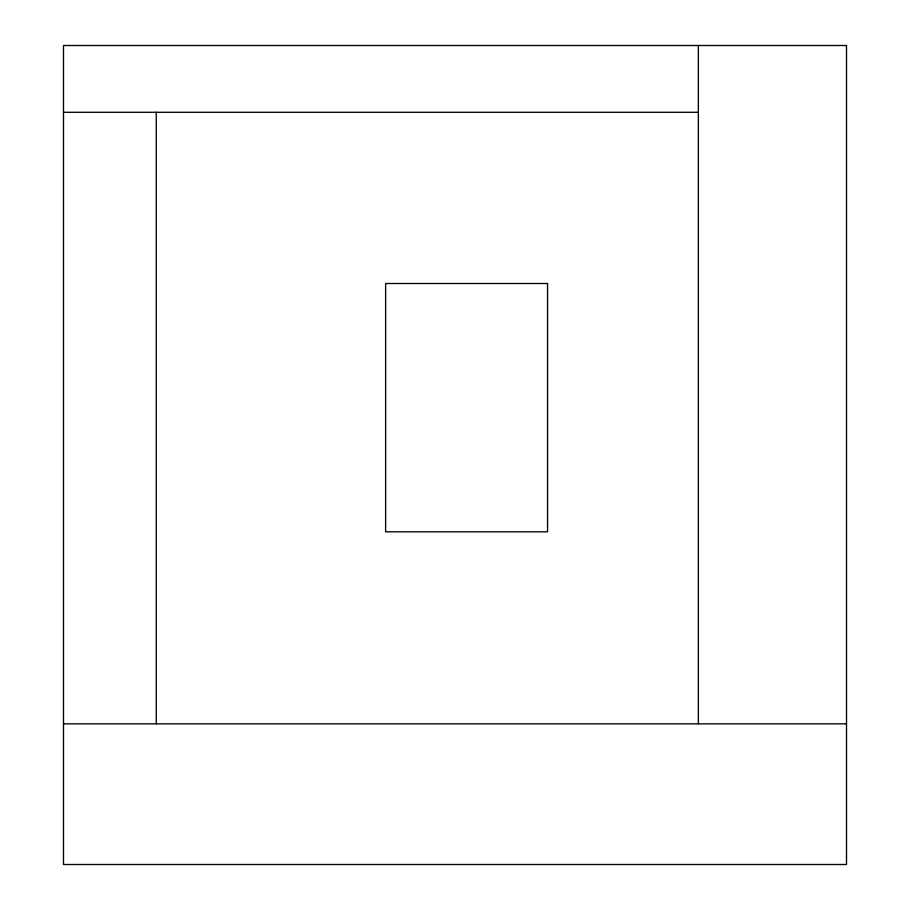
<?xml version="1.0" encoding="UTF-8"?>
<svg xmlns="http://www.w3.org/2000/svg" width="910" height="910" viewBox="0 0 910 910"><rect width="100%" height="100%" fill="white"/><g stroke="black" fill="none" stroke-linecap="round" stroke-linejoin="round"><path stroke-width="1.36" d="M63.495 112.294L698.357 112.294M63.495 723.848L846.505 723.848M698.357 45.5L698.357 723.848M156.27 112.294L156.27 723.848M846.505 45.5L63.495 45.5L63.495 864.5L846.505 864.5L846.505 45.5M547.558 283.499L385.624 283.499L385.624 531.815L547.558 531.815L547.558 283.499"/></g></svg>
